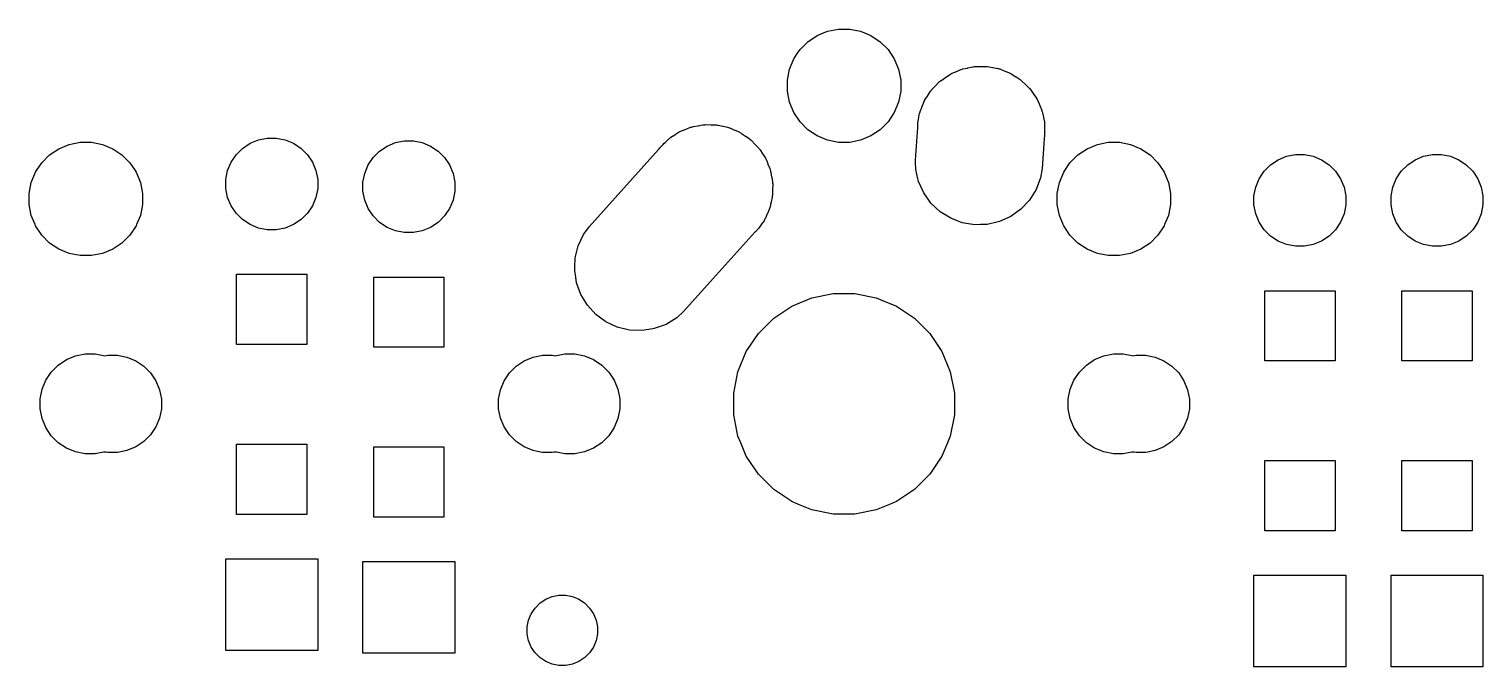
# Model space of a CAD drawing. Extents: x 53 to 306, y -113 to -54.
# Drawn here: x 123.01 to 149.95, y -71.55 to -59.72 of the extents above; entities that cross this region are included whole.
import ezdxf

# ---------------------------------------------------------------- set-up
doc = ezdxf.new("R2010")
doc.units = 0
doc.layers.add('BLACK', color=7, linetype='CONTINUOUS')

msp = doc.modelspace()

# ---------------------------------------------------------------- linework, layer by layer
at = {"layer": 'BLACK', "linetype": 'CONTINUOUS'}
for p, q in [((137.614, -59.8436), (137.805, -59.7644)), ((137.805, -59.7644), (138.008, -59.724)), ((138.008, -59.724), (138.216, -59.724)), ((138.216, -59.724), (138.419, -59.7644)), ((138.419, -59.7644), (138.61, -59.8436)), ((137.296, -60.105), (137.442, -59.9586)), ((137.442, -59.9586), (137.614, -59.8436)), ((137.614, -59.8436), (137.614, -59.8436)), ((138.61, -59.8436), (138.61, -59.8436)), ((138.61, -59.8436), (138.782, -59.9586)), ((138.782, -59.9586), (138.928, -60.105)), ((137.101, -60.4684), (137.181, -60.2772)), ((137.181, -60.2772), (137.25, -60.1728)), ((137.25, -60.1728), (137.296, -60.105)), ((138.928, -60.105), (138.974, -60.1728)), ((138.974, -60.1728), (139.043, -60.2772)), ((139.043, -60.2772), (139.123, -60.4684)), ((137.061, -60.6715), (137.101, -60.4684)), ((139.123, -60.4684), (139.163, -60.6715)), ((139.977, -60.6313), (140.063, -60.5701)), ((140.063, -60.5701), (140.072, -60.5663)), ((140.072, -60.5663), (140.09, -60.5563)), ((140.09, -60.5563), (140.095, -60.5528)), ((140.095, -60.5528), (140.103, -60.5495)), ((140.103, -60.5495), (140.177, -60.5187)), ((140.177, -60.5187), (140.181, -60.5173)), ((140.181, -60.5173), (140.275, -60.475)), ((140.275, -60.475), (140.283, -60.4731)), ((140.283, -60.4731), (140.303, -60.4667)), ((140.303, -60.4667), (140.309, -60.4642)), ((140.309, -60.4642), (140.399, -60.4463)), ((140.399, -60.4463), (140.403, -60.4455)), ((140.403, -60.4455), (140.5, -60.423)), ((140.5, -60.423), (140.509, -60.4227)), ((140.509, -60.4227), (140.529, -60.4204)), ((140.529, -60.4204), (140.536, -60.419)), ((140.536, -60.419), (140.631, -60.419)), ((140.631, -60.419), (140.635, -60.4189)), ((140.635, -60.4189), (140.732, -60.416)), ((140.732, -60.416), (140.739, -60.4173)), ((140.739, -60.4173), (140.76, -60.419)), ((140.76, -60.419), (140.768, -60.419)), ((140.768, -60.419), (140.864, -60.4381)), ((140.864, -60.4381), (140.867, -60.4387)), ((140.867, -60.4387), (140.96, -60.4543)), ((140.96, -60.4543), (140.967, -60.4569)), ((140.967, -60.4569), (140.987, -60.4626)), ((140.987, -60.4626), (140.995, -60.4642)), ((140.995, -60.4642), (141.088, -60.5028)), ((141.088, -60.5028), (141.091, -60.5041)), ((141.091, -60.5041), (141.177, -60.5365)), ((141.177, -60.5365), (141.183, -60.54)), ((141.183, -60.54), (141.201, -60.5495)), ((141.201, -60.5495), (141.209, -60.5528)), ((141.209, -60.5528), (141.295, -60.6104)), ((141.295, -60.6104), (141.298, -60.6123)), ((137.061, -60.8785), (137.061, -60.6715)), ((137.101, -61.0816), (137.061, -60.8785)), ((139.163, -60.8785), (139.123, -61.0816)), ((139.163, -60.6715), (139.163, -60.8785)), ((139.658, -60.966), (139.716, -60.8731)), ((139.716, -60.8731), (139.723, -60.866)), ((139.723, -60.866), (139.736, -60.8498)), ((139.736, -60.8498), (139.739, -60.8453)), ((139.739, -60.8453), (139.798, -60.7856)), ((139.798, -60.7856), (139.801, -60.7829)), ((139.801, -60.7829), (139.875, -60.7045)), ((139.875, -60.7045), (139.882, -60.699)), ((139.882, -60.699), (139.898, -60.6856)), ((139.898, -60.6856), (139.902, -60.6815)), ((139.902, -60.6815), (139.948, -60.651)), ((139.948, -60.651), (139.974, -60.6334)), ((139.974, -60.6334), (139.977, -60.6313)), ((141.298, -60.6123), (141.373, -60.6594)), ((141.373, -60.6594), (141.378, -60.6635)), ((141.378, -60.6635), (141.394, -60.6764)), ((141.394, -60.6764), (141.402, -60.6815)), ((141.402, -60.6815), (141.477, -60.7565)), ((141.477, -60.7565), (141.479, -60.7591)), ((141.479, -60.7591), (141.512, -60.7897)), ((141.512, -60.7897), (141.542, -60.8182)), ((141.542, -60.8182), (141.545, -60.8227)), ((141.545, -60.8227), (141.559, -60.8386)), ((141.559, -60.8386), (141.565, -60.8453)), ((141.565, -60.8453), (141.625, -60.9352)), ((137.181, -61.2728), (137.101, -61.0816)), ((139.123, -61.0816), (139.043, -61.2728)), ((139.554, -61.1731), (139.593, -61.0695)), ((139.593, -61.0695), (139.598, -61.061)), ((139.598, -61.061), (139.608, -61.0426)), ((139.608, -61.0426), (139.61, -61.038)), ((139.61, -61.038), (139.656, -60.9691)), ((139.656, -60.9691), (139.658, -60.966)), ((141.625, -60.9352), (141.628, -60.9383)), ((141.628, -60.9383), (141.676, -61.0068)), ((141.676, -61.0068), (141.679, -61.0116)), ((141.679, -61.0116), (141.689, -61.0297)), ((141.689, -61.0297), (141.694, -61.038)), ((141.694, -61.038), (141.736, -61.1394)), ((141.736, -61.1394), (141.738, -61.1427)), ((141.738, -61.1427), (141.772, -61.2181)), ((137.296, -61.445), (137.181, -61.2728)), ((137.181, -61.2728), (137.181, -61.2728)), ((139.043, -61.2728), (138.928, -61.445)), ((139.043, -61.2728), (139.043, -61.2728)), ((139.48, -61.4573), (139.492, -61.3996)), ((139.492, -61.396), (139.511, -61.2861)), ((139.492, -61.3996), (139.492, -61.396)), ((139.511, -61.2861), (139.515, -61.2766)), ((139.511, -61.2861), (139.511, -61.2861)), ((139.511, -61.2861), (139.511, -61.2861)), ((139.515, -61.2766), (139.52, -61.2567)), ((139.52, -61.2567), (139.521, -61.252)), ((139.521, -61.252), (139.552, -61.1764)), ((139.552, -61.1764), (139.554, -61.1731)), ((141.772, -61.2181), (141.773, -61.2229)), ((141.773, -61.2229), (141.779, -61.2426)), ((141.779, -61.2426), (141.783, -61.252)), ((141.783, -61.252), (141.788, -61.2766)), ((141.788, -61.2766), (141.804, -61.3607)), ((141.804, -61.3607), (141.805, -61.3644)), ((141.805, -61.3644), (141.824, -61.4438)), ((134.903, -61.7294), (134.978, -61.6841)), ((134.978, -61.6841), (134.983, -61.6811)), ((134.983, -61.6811), (135.055, -61.6328)), ((135.055, -61.6328), (135.07, -61.6265)), ((135.055, -61.6328), (135.055, -61.6328)), ((135.07, -61.6265), (135.087, -61.6179)), ((135.087, -61.6179), (135.101, -61.6093)), ((135.101, -61.6093), (135.184, -61.5794)), ((135.184, -61.5794), (135.189, -61.5775)), ((135.189, -61.5775), (135.269, -61.5442)), ((135.269, -61.5442), (135.285, -61.541)), ((135.285, -61.541), (135.303, -61.5359)), ((135.303, -61.5359), (135.319, -61.5302)), ((135.319, -61.5302), (135.405, -61.5169)), ((135.405, -61.5169), (135.411, -61.516)), ((135.411, -61.516), (135.496, -61.499)), ((135.496, -61.499), (135.513, -61.499)), ((135.513, -61.499), (135.532, -61.4976)), ((135.532, -61.4976), (135.548, -61.495)), ((135.548, -61.495), (135.548, -61.495)), ((135.548, -61.495), (135.552, -61.4952)), ((135.552, -61.4952), (135.635, -61.4989)), ((135.635, -61.4989), (135.641, -61.499)), ((135.641, -61.499), (135.728, -61.499)), ((135.728, -61.499), (135.744, -61.5022)), ((135.744, -61.5022), (135.763, -61.5045)), ((135.763, -61.5045), (135.78, -61.5052)), ((135.78, -61.5052), (135.864, -61.526)), ((135.864, -61.526), (135.87, -61.5272)), ((135.87, -61.5272), (135.955, -61.5442)), ((135.955, -61.5442), (135.97, -61.5505)), ((135.97, -61.5505), (135.988, -61.5564)), ((135.988, -61.5564), (136, -61.5592)), ((136, -61.5592), (136.005, -61.5604)), ((136.005, -61.5604), (136.084, -61.5973)), ((136.084, -61.5973), (136.089, -61.5995)), ((136.089, -61.5995), (136.169, -61.6328)), ((136.169, -61.6328), (136.169, -61.6328)), ((136.169, -61.6328), (136.183, -61.642)), ((136.183, -61.642), (136.199, -61.6514)), ((136.199, -61.6514), (136.214, -61.6584)), ((136.214, -61.6584), (136.285, -61.71)), ((137.442, -61.5914), (137.296, -61.445)), ((137.614, -61.7064), (137.442, -61.5914)), ((138.782, -61.5914), (138.61, -61.7064)), ((138.928, -61.445), (138.782, -61.5914)), ((139.435, -62.1527), (139.476, -61.5524)), ((139.476, -61.4792), (139.48, -61.4573)), ((139.476, -61.544), (139.476, -61.4792)), ((139.476, -61.5524), (139.476, -61.544)), ((141.824, -61.4438), (141.824, -61.4485)), ((141.824, -61.4485), (141.826, -61.4692)), ((141.826, -61.4692), (141.828, -61.4792)), ((141.828, -61.4792), (141.828, -61.5906)), ((141.828, -61.5906), (141.828, -61.5943)), ((141.828, -61.5943), (141.829, -61.6173)), ((141.829, -61.6173), (141.828, -61.6241)), ((141.828, -61.6241), (141.828, -61.6325)), ((141.828, -61.6325), (141.828, -61.7108)), ((123.392, -62.0586), (123.564, -61.9436)), ((123.564, -61.9436), (123.755, -61.8644)), ((123.564, -61.9436), (123.564, -61.9436)), ((123.755, -61.8644), (123.958, -61.824)), ((123.958, -61.824), (124.166, -61.824)), ((124.166, -61.824), (124.369, -61.8644)), ((124.369, -61.8644), (124.56, -61.9436)), ((124.56, -61.9436), (124.56, -61.9436)), ((124.56, -61.9436), (124.732, -62.0586)), ((126.847, -62.0545), (126.966, -61.936)), ((126.966, -61.936), (127.105, -61.8429)), ((127.105, -61.8429), (127.26, -61.7787)), ((127.26, -61.7787), (127.424, -61.746)), ((127.424, -61.746), (127.592, -61.746)), ((127.592, -61.746), (127.756, -61.7787)), ((127.756, -61.7787), (127.911, -61.8429)), ((127.911, -61.8429), (128.05, -61.936)), ((128.05, -61.936), (128.169, -62.0545)), ((129.506, -61.987), (129.645, -61.8939)), ((129.645, -61.8939), (129.8, -61.8297)), ((129.8, -61.8297), (129.964, -61.797)), ((129.964, -61.797), (130.132, -61.797)), ((130.132, -61.797), (130.296, -61.8297)), ((130.296, -61.8297), (130.451, -61.8939)), ((130.451, -61.8939), (130.59, -61.987)), ((134.675, -61.9585), (134.686, -61.9445)), ((134.686, -61.9445), (134.699, -61.9253)), ((134.699, -61.9253), (134.755, -61.8685)), ((134.755, -61.8685), (134.76, -61.8636)), ((134.76, -61.8636), (134.775, -61.8466)), ((134.775, -61.8466), (134.797, -61.8268)), ((134.775, -61.8466), (134.775, -61.8466)), ((134.775, -61.8466), (134.775, -61.8466)), ((134.797, -61.8268), (134.801, -61.823)), ((134.801, -61.823), (134.862, -61.7615)), ((134.862, -61.7615), (134.876, -61.7524)), ((134.876, -61.7524), (134.891, -61.7406)), ((134.891, -61.7406), (134.903, -61.7294)), ((134.903, -61.7294), (134.903, -61.7294)), ((136.285, -61.71), (136.289, -61.7131)), ((136.289, -61.7131), (136.314, -61.7294)), ((136.314, -61.7294), (136.362, -61.7615)), ((136.362, -61.7615), (136.373, -61.7733)), ((136.373, -61.7733), (136.388, -61.7856)), ((136.388, -61.7856), (136.401, -61.7954)), ((136.401, -61.7954), (136.46, -61.8597)), ((136.46, -61.8597), (136.464, -61.8637)), ((136.464, -61.8637), (136.525, -61.9253)), ((136.525, -61.9253), (136.535, -61.9391)), ((136.535, -61.9391), (136.546, -61.9541)), ((136.546, -61.9541), (136.558, -61.9663)), ((137.805, -61.7856), (137.614, -61.7064)), ((137.614, -61.7064), (137.614, -61.7064)), ((137.614, -61.7064), (137.614, -61.7064)), ((138.008, -61.826), (137.805, -61.7856)), ((138.216, -61.826), (138.008, -61.826)), ((138.419, -61.7856), (138.216, -61.826)), ((138.61, -61.7064), (138.419, -61.7856)), ((138.61, -61.7064), (138.61, -61.7064)), ((138.61, -61.7064), (138.61, -61.7064)), ((141.819, -61.7619), (141.781, -62.3126)), ((141.821, -61.746), (141.819, -61.7619)), ((141.828, -61.7108), (141.821, -61.746)), ((142.442, -62.0586), (142.614, -61.9436)), ((142.614, -61.9436), (142.805, -61.8644)), ((142.614, -61.9436), (142.614, -61.9436)), ((142.805, -61.8644), (143.008, -61.824)), ((143.008, -61.824), (143.216, -61.824)), ((143.216, -61.824), (143.419, -61.8644)), ((143.419, -61.8644), (143.61, -61.9436)), ((143.61, -61.9436), (143.61, -61.9436)), ((143.61, -61.9436), (143.782, -62.0586)), ((123.15, -62.3488), (123.246, -62.205)), ((123.246, -62.205), (123.392, -62.0586)), ((124.732, -62.0586), (124.878, -62.205)), ((124.878, -62.205), (124.974, -62.3488)), ((126.69, -62.3488), (126.754, -62.1939)), ((126.754, -62.1939), (126.847, -62.0545)), ((128.169, -62.0545), (128.262, -62.1939)), ((128.262, -62.1939), (128.326, -62.3488)), ((129.294, -62.2449), (129.387, -62.1055)), ((129.387, -62.1055), (129.506, -61.987)), ((130.59, -61.987), (130.709, -62.1055)), ((130.709, -62.1055), (130.802, -62.2449)), ((133.388, -63.3926), (134.675, -61.9585)), ((136.558, -61.9663), (136.603, -62.0407)), ((136.603, -62.0407), (136.606, -62.0454)), ((136.606, -62.0454), (136.654, -62.118)), ((136.654, -62.118), (136.661, -62.1333)), ((136.661, -62.1333), (136.669, -62.1503)), ((136.669, -62.1503), (136.678, -62.1644)), ((136.678, -62.1644), (136.707, -62.2462)), ((139.436, -62.1939), (139.435, -62.1527)), ((139.44, -62.3262), (139.436, -62.1939)), ((142.2, -62.3488), (142.296, -62.205)), ((142.296, -62.205), (142.442, -62.0586)), ((143.782, -62.0586), (143.928, -62.205)), ((143.928, -62.205), (144.024, -62.3488)), ((146.016, -62.241), (146.155, -62.1479)), ((146.155, -62.1479), (146.31, -62.0837)), ((146.31, -62.0837), (146.474, -62.051)), ((146.474, -62.051), (146.642, -62.051)), ((146.642, -62.051), (146.806, -62.0837)), ((146.806, -62.0837), (146.961, -62.1479)), ((146.961, -62.1479), (147.1, -62.241)), ((148.556, -62.241), (148.695, -62.1479)), ((148.695, -62.1479), (148.85, -62.0837)), ((148.85, -62.0837), (149.014, -62.051)), ((149.014, -62.051), (149.182, -62.051)), ((149.182, -62.051), (149.346, -62.0837)), ((149.346, -62.0837), (149.501, -62.1479)), ((149.501, -62.1479), (149.64, -62.241)), ((123.051, -62.5684), (123.131, -62.3772)), ((123.131, -62.3772), (123.15, -62.3488)), ((124.974, -62.3488), (124.993, -62.3772)), ((124.993, -62.3772), (125.073, -62.5684)), ((126.657, -62.5132), (126.69, -62.3488)), ((128.326, -62.3488), (128.359, -62.5132)), ((129.197, -62.5642), (129.23, -62.3998)), ((129.23, -62.3998), (129.294, -62.2449)), ((130.802, -62.2449), (130.866, -62.3998)), ((130.866, -62.3998), (130.899, -62.5642)), ((136.707, -62.2462), (136.709, -62.2512)), ((136.709, -62.2512), (136.735, -62.3126)), ((136.735, -62.3126), (136.743, -62.332)), ((136.743, -62.332), (136.746, -62.3483)), ((136.746, -62.3483), (136.751, -62.3666)), ((136.751, -62.3666), (136.757, -62.3821)), ((136.757, -62.3821), (136.77, -62.4681)), ((136.77, -62.4681), (136.771, -62.4735)), ((136.771, -62.4735), (136.788, -62.5592)), ((139.48, -62.4989), (139.44, -62.3262)), ((141.753, -62.4838), (141.67, -62.7004)), ((141.781, -62.3126), (141.753, -62.4838)), ((142.101, -62.5684), (142.181, -62.3772)), ((142.181, -62.3772), (142.2, -62.3488)), ((144.024, -62.3488), (144.043, -62.3772)), ((144.043, -62.3772), (144.123, -62.5684)), ((145.804, -62.4989), (145.897, -62.3595)), ((145.897, -62.3595), (146.016, -62.241)), ((147.1, -62.241), (147.219, -62.3595)), ((147.219, -62.3595), (147.312, -62.4989)), ((148.344, -62.4989), (148.437, -62.3595)), ((148.437, -62.3595), (148.556, -62.241)), ((149.64, -62.241), (149.759, -62.3595)), ((149.759, -62.3595), (149.852, -62.4989)), ((123.011, -62.7715), (123.051, -62.5684)), ((125.073, -62.5684), (125.113, -62.7715)), ((126.657, -62.6808), (126.657, -62.5132)), ((126.69, -62.8452), (126.657, -62.6808)), ((128.359, -62.6808), (128.326, -62.8452)), ((128.359, -62.5132), (128.359, -62.6808)), ((129.197, -62.7318), (129.197, -62.5642)), ((129.23, -62.8962), (129.197, -62.7318)), ((130.899, -62.7318), (130.866, -62.8962)), ((130.899, -62.5642), (130.899, -62.7318)), ((136.788, -62.5592), (136.788, -62.5758)), ((136.788, -62.5758), (136.789, -62.5948)), ((136.792, -62.6111), (136.788, -62.6979)), ((136.788, -62.6979), (136.788, -62.7034)), ((136.788, -62.7034), (136.788, -62.7908)), ((136.789, -62.5948), (136.792, -62.6111)), ((136.792, -62.6111), (136.792, -62.6111)), ((139.492, -62.5519), (139.48, -62.4989)), ((139.587, -62.7632), (139.492, -62.5519)), ((139.722, -62.9518), (139.587, -62.7632)), ((141.67, -62.7004), (141.548, -62.8968)), ((142.061, -62.7715), (142.101, -62.5684)), ((144.123, -62.5684), (144.163, -62.7715)), ((145.707, -62.8182), (145.74, -62.6538)), ((145.74, -62.6538), (145.804, -62.4989)), ((147.312, -62.4989), (147.376, -62.6538)), ((147.376, -62.6538), (147.409, -62.8182)), ((148.247, -62.8182), (148.28, -62.6538)), ((148.28, -62.6538), (148.344, -62.4989)), ((149.852, -62.4989), (149.916, -62.6538)), ((149.916, -62.6538), (149.949, -62.8182)), ((123.011, -62.9785), (123.011, -62.7715)), ((123.051, -63.1816), (123.011, -62.9785)), ((125.113, -62.9785), (125.073, -63.1816)), ((125.113, -62.7715), (125.113, -62.9785)), ((126.754, -63.0001), (126.69, -62.8452)), ((126.847, -63.1395), (126.754, -63.0001)), ((128.262, -63.0001), (128.169, -63.1395)), ((128.326, -62.8452), (128.262, -63.0001)), ((129.294, -63.0511), (129.23, -62.8962)), ((130.866, -62.8962), (130.802, -63.0511)), ((136.736, -63.0334), (136.731, -63.0515)), ((136.743, -63.018), (136.736, -63.0334)), ((136.751, -62.9785), (136.743, -63.018)), ((136.76, -62.9323), (136.751, -62.9785)), ((136.761, -62.9269), (136.76, -62.9323)), ((136.782, -62.8425), (136.761, -62.9269)), ((136.785, -62.8072), (136.782, -62.826)), ((136.782, -62.826), (136.782, -62.8425)), ((136.788, -62.7908), (136.785, -62.8072)), ((139.89, -63.1106), (139.722, -62.9518)), ((141.548, -62.8968), (141.389, -63.0655)), ((142.061, -62.9785), (142.061, -62.7715)), ((142.101, -63.1816), (142.061, -62.9785)), ((144.163, -62.9785), (144.123, -63.1816)), ((144.163, -62.7715), (144.163, -62.9785)), ((145.707, -62.9858), (145.707, -62.8182)), ((145.74, -63.1502), (145.707, -62.9858)), ((147.409, -62.9858), (147.376, -63.1502)), ((147.409, -62.8182), (147.409, -62.9858)), ((148.247, -62.9858), (148.247, -62.8182)), ((148.28, -63.1502), (148.247, -62.9858)), ((149.949, -62.9858), (149.916, -63.1502)), ((149.949, -62.8182), (149.949, -62.9858)), ((123.122, -63.3511), (123.051, -63.1816)), ((125.073, -63.1816), (125.002, -63.3511)), ((126.966, -63.258), (126.847, -63.1395)), ((127.105, -63.3511), (126.966, -63.258)), ((128.05, -63.258), (127.911, -63.3511)), ((128.169, -63.1395), (128.05, -63.258)), ((129.387, -63.1905), (129.294, -63.0511)), ((129.506, -63.309), (129.387, -63.1905)), ((130.709, -63.1905), (130.59, -63.309)), ((130.802, -63.0511), (130.709, -63.1905)), ((136.629, -63.2774), (136.577, -63.3474)), ((136.636, -63.2625), (136.629, -63.2774)), ((136.645, -63.2459), (136.636, -63.2625)), ((136.649, -63.2398), (136.645, -63.2459)), ((136.654, -63.232), (136.649, -63.2398)), ((136.688, -63.1512), (136.654, -63.232)), ((136.69, -63.1462), (136.688, -63.1512)), ((136.727, -63.0675), (136.69, -63.1462)), ((136.731, -63.0515), (136.727, -63.0675)), ((140.087, -63.2335), (139.89, -63.1106)), ((140.303, -63.3156), (140.087, -63.2335)), ((140.964, -63.3007), (140.763, -63.347)), ((140.989, -63.295), (140.964, -63.3007)), ((141.2, -63.1999), (140.989, -63.295)), ((141.389, -63.0655), (141.2, -63.1999)), ((142.172, -63.3511), (142.101, -63.1816)), ((144.123, -63.1816), (144.052, -63.3511)), ((145.804, -63.3051), (145.74, -63.1502)), ((147.376, -63.1502), (147.312, -63.3051)), ((148.344, -63.3051), (148.28, -63.1502)), ((149.916, -63.1502), (149.852, -63.3051)), ((123.131, -63.3728), (123.122, -63.3511)), ((123.246, -63.545), (123.131, -63.3728)), ((123.392, -63.6914), (123.246, -63.545)), ((124.878, -63.545), (124.732, -63.6914)), ((124.993, -63.3728), (124.878, -63.545)), ((125.002, -63.3511), (124.993, -63.3728)), ((127.26, -63.4153), (127.105, -63.3511)), ((127.424, -63.448), (127.26, -63.4153)), ((127.592, -63.448), (127.424, -63.448)), ((127.756, -63.4153), (127.592, -63.448)), ((127.911, -63.3511), (127.756, -63.4153)), ((129.645, -63.4021), (129.506, -63.309)), ((129.8, -63.4663), (129.645, -63.4021)), ((129.964, -63.499), (129.8, -63.4663)), ((130.132, -63.499), (129.964, -63.499)), ((130.296, -63.4663), (130.132, -63.499)), ((130.451, -63.4021), (130.296, -63.4663)), ((130.59, -63.309), (130.451, -63.4021)), ((133.187, -63.7425), (133.285, -63.5326)), ((133.285, -63.5326), (133.388, -63.3926)), ((133.388, -63.3926), (133.388, -63.3926)), ((133.388, -63.3926), (133.388, -63.3926)), ((136.464, -63.4868), (135.688, -64.351)), ((136.468, -63.4818), (136.464, -63.4868)), ((136.525, -63.4247), (136.468, -63.4818)), ((136.574, -63.3519), (136.525, -63.4247)), ((136.577, -63.3474), (136.574, -63.3519)), ((140.532, -63.354), (140.303, -63.3156)), ((140.64, -63.3507), (140.532, -63.354)), ((140.763, -63.347), (140.64, -63.3507)), ((142.181, -63.3728), (142.172, -63.3511)), ((142.296, -63.545), (142.181, -63.3728)), ((142.442, -63.6914), (142.296, -63.545)), ((143.928, -63.545), (143.782, -63.6914)), ((144.043, -63.3728), (143.928, -63.545)), ((144.052, -63.3511), (144.043, -63.3728)), ((145.897, -63.4445), (145.804, -63.3051)), ((146.016, -63.563), (145.897, -63.4445)), ((146.155, -63.6561), (146.016, -63.563)), ((147.1, -63.563), (146.961, -63.6561)), ((147.219, -63.4445), (147.1, -63.563)), ((147.312, -63.3051), (147.219, -63.4445)), ((148.437, -63.4445), (148.344, -63.3051)), ((148.556, -63.563), (148.437, -63.4445)), ((148.695, -63.6561), (148.556, -63.563)), ((149.64, -63.563), (149.501, -63.6561)), ((149.759, -63.4445), (149.64, -63.563)), ((149.852, -63.3051), (149.759, -63.4445)), ((123.564, -63.8064), (123.392, -63.6914)), ((123.755, -63.8856), (123.564, -63.8064)), ((123.564, -63.8064), (123.564, -63.8064)), ((123.564, -63.8064), (123.564, -63.8064)), ((124.56, -63.8064), (124.369, -63.8856)), ((124.732, -63.6914), (124.56, -63.8064)), ((124.56, -63.8064), (124.56, -63.8064)), ((124.56, -63.8064), (124.56, -63.8064)), ((133.132, -63.9675), (133.187, -63.7425)), ((142.614, -63.8064), (142.442, -63.6914)), ((142.805, -63.8856), (142.614, -63.8064)), ((142.614, -63.8064), (142.614, -63.8064)), ((142.614, -63.8064), (142.614, -63.8064)), ((143.61, -63.8064), (143.419, -63.8856)), ((143.782, -63.6914), (143.61, -63.8064)), ((143.61, -63.8064), (143.61, -63.8064)), ((143.61, -63.8064), (143.61, -63.8064)), ((146.31, -63.7203), (146.155, -63.6561)), ((146.474, -63.753), (146.31, -63.7203)), ((146.642, -63.753), (146.474, -63.753)), ((146.806, -63.7203), (146.642, -63.753)), ((146.961, -63.6561), (146.806, -63.7203)), ((148.85, -63.7203), (148.695, -63.6561)), ((149.014, -63.753), (148.85, -63.7203)), ((149.182, -63.753), (149.014, -63.753)), ((149.346, -63.7203), (149.182, -63.753)), ((149.501, -63.6561), (149.346, -63.7203)), ((123.958, -63.926), (123.755, -63.8856)), ((124.166, -63.926), (123.958, -63.926)), ((124.369, -63.8856), (124.166, -63.926)), ((133.125, -64.1413), (133.132, -63.9675)), ((143.008, -63.926), (142.805, -63.8856)), ((143.216, -63.926), (143.008, -63.926)), ((143.419, -63.8856), (143.216, -63.926)), ((126.857, -65.573), (126.857, -64.271)), ((126.857, -64.271), (128.159, -64.271)), ((128.159, -64.271), (128.159, -65.573)), ((129.397, -65.624), (129.397, -64.322)), ((129.397, -64.322), (130.699, -64.322)), ((130.699, -64.322), (130.699, -65.624)), ((133.122, -64.1989), (133.125, -64.1413)), ((133.141, -64.322), (133.122, -64.1989)), ((133.157, -64.4279), (133.141, -64.322)), ((135.688, -64.351), (135.139, -64.9634)), ((133.236, -64.6456), (133.157, -64.4279)), ((133.356, -64.8437), (133.236, -64.6456)), ((137.516, -64.7087), (137.911, -64.6301)), ((137.911, -64.6301), (138.313, -64.6301)), ((138.313, -64.6301), (138.708, -64.7087)), ((145.907, -65.878), (145.907, -64.576)), ((145.907, -64.576), (147.209, -64.576)), ((147.209, -64.576), (147.209, -65.878)), ((148.447, -65.878), (148.447, -64.576)), ((148.447, -64.576), (149.749, -64.576)), ((149.749, -64.576), (149.749, -65.878)), ((133.513, -65.0145), (133.356, -64.8437)), ((136.808, -65.0866), (137.143, -64.8628)), ((137.143, -64.8628), (137.367, -64.7703)), ((137.367, -64.7703), (137.516, -64.7087)), ((138.708, -64.7087), (138.857, -64.7703)), ((138.857, -64.7703), (139.081, -64.8628)), ((139.081, -64.8628), (139.416, -65.0866)), ((133.7, -65.1516), (133.513, -65.0145)), ((133.909, -65.2496), (133.7, -65.1516)), ((135.011, -65.0806), (134.813, -65.2007)), ((135.139, -64.9634), (135.011, -65.0806)), ((136.524, -65.3715), (136.808, -65.0866)), ((139.416, -65.0866), (139.7, -65.3715)), ((134.134, -65.3048), (133.909, -65.2496)), ((134.366, -65.315), (134.134, -65.3048)), ((134.567, -65.2841), (134.366, -65.315)), ((134.366, -65.315), (134.366, -65.315)), ((134.595, -65.2798), (134.567, -65.2841)), ((134.813, -65.2007), (134.595, -65.2798)), ((136.3, -65.7064), (136.524, -65.3715)), ((139.7, -65.3715), (139.924, -65.7064)), ((128.159, -65.573), (126.857, -65.573)), ((130.699, -65.624), (129.397, -65.624)), ((136.257, -65.8086), (136.3, -65.7064)), ((139.924, -65.7064), (139.967, -65.8086)), ((123.423, -66.0847), (123.552, -65.9557)), ((123.552, -65.9557), (123.703, -65.8544)), ((123.703, -65.8544), (123.872, -65.7846)), ((123.872, -65.7846), (124.051, -65.749)), ((124.051, -65.749), (124.233, -65.749)), ((124.233, -65.749), (124.392, -65.7805)), ((124.392, -65.7805), (124.416, -65.7829)), ((124.416, -65.7829), (124.44, -65.7805)), ((124.44, -65.7805), (124.473, -65.774)), ((124.473, -65.774), (124.651, -65.774)), ((124.651, -65.774), (124.676, -65.7789)), ((124.676, -65.7789), (124.825, -65.8086)), ((124.825, -65.8086), (124.989, -65.8765)), ((124.989, -65.8765), (125.136, -65.9751)), ((125.136, -65.9751), (125.262, -66.1006)), ((131.912, -66.1006), (132.038, -65.9751)), ((132.038, -65.9751), (132.185, -65.8765)), ((132.185, -65.8765), (132.349, -65.8086)), ((132.349, -65.8086), (132.498, -65.7789)), ((132.498, -65.7789), (132.523, -65.774)), ((132.523, -65.774), (132.701, -65.774)), ((132.701, -65.774), (132.734, -65.7805)), ((132.734, -65.7805), (132.758, -65.7829)), ((132.758, -65.7829), (132.782, -65.7805)), ((132.782, -65.7805), (132.941, -65.749)), ((132.941, -65.749), (133.123, -65.749)), ((133.123, -65.749), (133.302, -65.7846)), ((133.302, -65.7846), (133.471, -65.8544)), ((133.471, -65.8544), (133.622, -65.9557)), ((133.622, -65.9557), (133.751, -66.0847)), ((136.146, -66.0785), (136.257, -65.8086)), ((139.967, -65.8086), (140.078, -66.0785)), ((142.473, -66.0847), (142.602, -65.9557)), ((142.602, -65.9557), (142.753, -65.8544)), ((142.753, -65.8544), (142.922, -65.7846)), ((142.922, -65.7846), (143.101, -65.749)), ((143.101, -65.749), (143.283, -65.749)), ((143.283, -65.749), (143.442, -65.7805)), ((143.442, -65.7805), (143.466, -65.7829)), ((143.466, -65.7829), (143.49, -65.7805)), ((143.49, -65.7805), (143.523, -65.774)), ((143.523, -65.774), (143.701, -65.774)), ((143.701, -65.774), (143.726, -65.7789)), ((143.726, -65.7789), (143.875, -65.8086)), ((143.875, -65.8086), (144.039, -65.8765)), ((144.039, -65.8765), (144.186, -65.9751)), ((144.186, -65.9751), (144.312, -66.1006)), ((147.209, -65.878), (145.907, -65.878)), ((149.749, -65.878), (148.447, -65.878)), ((123.252, -66.4049), (123.321, -66.2364)), ((123.321, -66.2364), (123.423, -66.0847)), ((125.262, -66.1006), (125.36, -66.2482)), ((125.36, -66.2482), (125.428, -66.4122)), ((131.746, -66.4122), (131.814, -66.2482)), ((131.814, -66.2482), (131.912, -66.1006)), ((133.751, -66.0847), (133.853, -66.2364)), ((133.853, -66.2364), (133.922, -66.4049)), ((136.067, -66.4736), (136.146, -66.0785)), ((140.078, -66.0785), (140.157, -66.4736)), ((142.302, -66.4049), (142.371, -66.2364)), ((142.371, -66.2364), (142.473, -66.0847)), ((144.312, -66.1006), (144.41, -66.2482)), ((144.41, -66.2482), (144.478, -66.4122)), ((123.216, -66.5838), (123.252, -66.4049)), ((125.428, -66.4122), (125.463, -66.5863)), ((131.711, -66.5863), (131.746, -66.4122)), ((133.922, -66.4049), (133.958, -66.5838)), ((136.067, -66.8764), (136.067, -66.4736)), ((140.157, -66.4736), (140.157, -66.8764)), ((142.266, -66.5838), (142.302, -66.4049)), ((144.478, -66.4122), (144.513, -66.5863)), ((123.216, -66.7662), (123.216, -66.5838)), ((123.252, -66.9451), (123.216, -66.7662)), ((125.463, -66.7637), (125.428, -66.9378)), ((125.463, -66.5863), (125.463, -66.7637)), ((131.711, -66.7637), (131.711, -66.5863)), ((131.746, -66.9378), (131.711, -66.7637)), ((133.958, -66.7662), (133.922, -66.9451)), ((133.958, -66.5838), (133.958, -66.7662)), ((142.266, -66.7662), (142.266, -66.5838)), ((142.302, -66.9451), (142.266, -66.7662)), ((144.513, -66.7637), (144.478, -66.9378)), ((144.513, -66.5863), (144.513, -66.7637)), ((123.321, -67.1136), (123.252, -66.9451)), ((125.428, -66.9378), (125.36, -67.1018)), ((131.814, -67.1018), (131.746, -66.9378)), ((133.922, -66.9451), (133.853, -67.1136)), ((136.146, -67.2715), (136.067, -66.8764)), ((140.157, -66.8764), (140.078, -67.2715)), ((142.371, -67.1136), (142.302, -66.9451)), ((144.478, -66.9378), (144.41, -67.1018)), ((123.423, -67.2653), (123.321, -67.1136)), ((123.552, -67.3943), (123.423, -67.2653)), ((125.262, -67.2494), (125.136, -67.3749)), ((125.36, -67.1018), (125.262, -67.2494)), ((131.912, -67.2494), (131.814, -67.1018)), ((132.038, -67.3749), (131.912, -67.2494)), ((133.751, -67.2653), (133.622, -67.3943)), ((133.853, -67.1136), (133.751, -67.2653)), ((136.197, -67.3943), (136.146, -67.2715)), ((140.078, -67.2715), (140.027, -67.3943)), ((142.473, -67.2653), (142.371, -67.1136)), ((142.602, -67.3943), (142.473, -67.2653)), ((144.312, -67.2494), (144.186, -67.3749)), ((144.41, -67.1018), (144.312, -67.2494)), ((123.703, -67.4956), (123.552, -67.3943)), ((123.872, -67.5654), (123.703, -67.4956)), ((124.051, -67.601), (123.872, -67.5654)), ((124.233, -67.601), (124.051, -67.601)), ((124.392, -67.5695), (124.233, -67.601)), ((124.416, -67.5671), (124.392, -67.5695)), ((124.44, -67.5695), (124.416, -67.5671)), ((124.473, -67.576), (124.44, -67.5695)), ((124.651, -67.576), (124.473, -67.576)), ((124.684, -67.5695), (124.651, -67.576)), ((124.825, -67.5414), (124.684, -67.5695)), ((124.989, -67.4735), (124.825, -67.5414)), ((125.136, -67.3749), (124.989, -67.4735)), ((126.857, -68.723), (126.857, -67.421)), ((126.857, -67.421), (128.159, -67.421)), ((128.159, -67.421), (128.159, -68.723)), ((129.397, -68.774), (129.397, -67.472)), ((129.397, -67.472), (130.699, -67.472)), ((130.699, -67.472), (130.699, -68.774)), ((132.185, -67.4735), (132.038, -67.3749)), ((132.349, -67.5414), (132.185, -67.4735)), ((132.49, -67.5695), (132.349, -67.5414)), ((132.523, -67.576), (132.49, -67.5695)), ((132.701, -67.576), (132.523, -67.576)), ((132.734, -67.5695), (132.701, -67.576)), ((132.758, -67.5671), (132.734, -67.5695)), ((132.782, -67.5695), (132.758, -67.5671)), ((132.941, -67.601), (132.782, -67.5695)), ((133.123, -67.601), (132.941, -67.601)), ((133.302, -67.5654), (133.123, -67.601)), ((133.471, -67.4956), (133.302, -67.5654)), ((133.622, -67.3943), (133.471, -67.4956)), ((136.3, -67.6436), (136.197, -67.3943)), ((140.027, -67.3943), (139.924, -67.6436)), ((142.753, -67.4956), (142.602, -67.3943)), ((142.922, -67.5654), (142.753, -67.4956)), ((143.101, -67.601), (142.922, -67.5654)), ((143.283, -67.601), (143.101, -67.601)), ((143.442, -67.5695), (143.283, -67.601)), ((143.466, -67.5671), (143.442, -67.5695)), ((143.49, -67.5695), (143.466, -67.5671)), ((143.523, -67.576), (143.49, -67.5695)), ((143.701, -67.576), (143.523, -67.576)), ((143.734, -67.5695), (143.701, -67.576)), ((143.875, -67.5414), (143.734, -67.5695)), ((144.039, -67.4735), (143.875, -67.5414)), ((144.186, -67.3749), (144.039, -67.4735)), ((136.524, -67.9785), (136.3, -67.6436)), ((139.924, -67.6436), (139.7, -67.9785)), ((145.907, -69.028), (145.907, -67.726)), ((145.907, -67.726), (147.209, -67.726)), ((147.209, -67.726), (147.209, -69.028)), ((148.447, -69.028), (148.447, -67.726)), ((148.447, -67.726), (149.749, -67.726)), ((149.749, -67.726), (149.749, -69.028)), ((136.808, -68.2634), (136.524, -67.9785)), ((139.7, -67.9785), (139.416, -68.2634)), ((137.143, -68.4872), (136.808, -68.2634)), ((139.416, -68.2634), (139.081, -68.4872)), ((137.268, -68.5389), (137.143, -68.4872)), ((137.516, -68.6413), (137.268, -68.5389)), ((137.911, -68.7199), (137.516, -68.6413)), ((138.708, -68.6413), (138.313, -68.7199)), ((138.956, -68.5389), (138.708, -68.6413)), ((139.081, -68.4872), (138.956, -68.5389)), ((128.159, -68.723), (126.857, -68.723)), ((130.699, -68.774), (129.397, -68.774)), ((138.313, -68.7199), (137.911, -68.7199)), ((147.209, -69.028), (145.907, -69.028)), ((149.749, -69.028), (148.447, -69.028)), ((126.657, -71.248), (126.657, -69.546)), ((126.657, -69.546), (128.359, -69.546)), ((128.359, -69.546), (128.359, -71.248)), ((129.197, -71.299), (129.197, -69.597)), ((129.197, -69.597), (130.899, -69.597)), ((130.899, -69.597), (130.899, -71.299)), ((145.707, -71.553), (145.707, -69.851)), ((145.707, -69.851), (147.409, -69.851)), ((147.409, -69.851), (147.409, -71.553)), ((148.247, -71.553), (148.247, -69.851)), ((148.247, -69.851), (149.949, -69.851)), ((149.949, -69.851), (149.949, -71.553)), ((132.482, -70.3659), (132.584, -70.2981)), ((132.584, -70.2981), (132.702, -70.249)), ((132.702, -70.249), (132.828, -70.224)), ((132.828, -70.224), (132.956, -70.224)), ((132.956, -70.224), (133.082, -70.249)), ((133.082, -70.249), (133.2, -70.2981)), ((133.2, -70.2981), (133.302, -70.3659)), ((132.266, -70.6851), (132.315, -70.5666)), ((132.315, -70.5666), (132.386, -70.46)), ((132.386, -70.46), (132.477, -70.3693)), ((132.477, -70.3693), (132.482, -70.3659)), ((133.302, -70.3659), (133.307, -70.3693)), ((133.307, -70.3693), (133.398, -70.46)), ((133.398, -70.46), (133.469, -70.5666)), ((133.469, -70.5666), (133.518, -70.6851)), ((132.241, -70.8109), (132.266, -70.6851)), ((132.241, -70.9391), (132.241, -70.8109)), ((133.518, -70.6851), (133.543, -70.8109)), ((133.543, -70.8109), (133.543, -70.9391)), ((132.26, -71.0362), (132.241, -70.9391)), ((132.266, -71.0649), (132.26, -71.0362)), ((132.315, -71.1834), (132.266, -71.0649)), ((133.518, -71.0649), (133.469, -71.1834)), ((133.524, -71.0362), (133.518, -71.0649)), ((133.543, -70.9391), (133.524, -71.0362)), ((128.359, -71.248), (126.657, -71.248)), ((130.899, -71.299), (129.197, -71.299)), ((132.386, -71.29), (132.315, -71.1834)), ((132.477, -71.3807), (132.386, -71.29)), ((132.584, -71.4519), (132.477, -71.3807)), ((133.307, -71.3807), (133.2, -71.4519)), ((133.398, -71.29), (133.307, -71.3807)), ((133.469, -71.1834), (133.398, -71.29)), ((132.702, -71.501), (132.584, -71.4519)), ((132.584, -71.4519), (132.584, -71.4519)), ((132.584, -71.4519), (132.584, -71.4519)), ((132.828, -71.526), (132.702, -71.501)), ((132.956, -71.526), (132.828, -71.526)), ((133.082, -71.501), (132.956, -71.526)), ((133.2, -71.4519), (133.082, -71.501)), ((133.2, -71.4519), (133.2, -71.4519)), ((133.2, -71.4519), (133.2, -71.4519)), ((147.409, -71.553), (145.707, -71.553)), ((149.949, -71.553), (148.247, -71.553))]:
    msp.add_line(p, q, dxfattribs=at)

doc.saveas('drawing.dxf')
